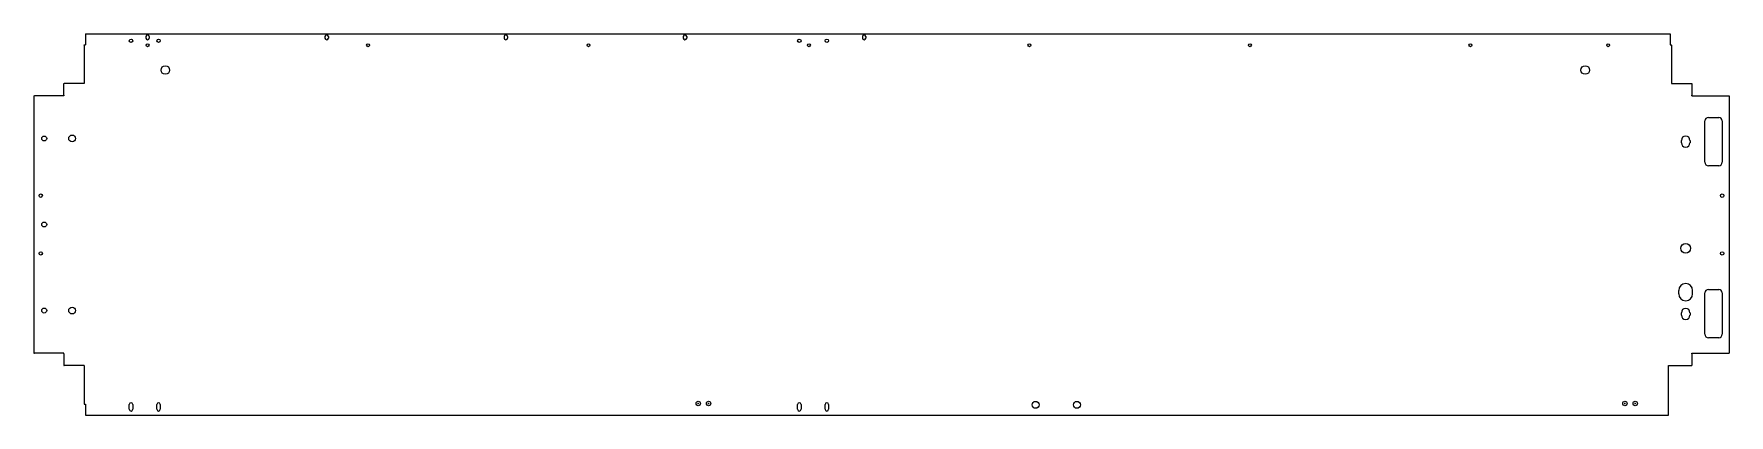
# Model space of a CAD drawing. Extents: x 4517 to 6978, y -3504 to -2950.
import ezdxf

# ---------------------------------------------------------------- set-up
doc = ezdxf.new("R2010")
doc.units = 0
doc.header["$MEASUREMENT"] = 0
doc.layers.get('0').update_dxf_attribs({"linetype": 'CONTINUOUS'})
doc.layers.add('AM_5', color=3, linetype='CONTINUOUS')

msp = doc.modelspace()

# ---------------------------------------------------------------- linework, layer by layer
for p, q in [((4592.1, -2949.9), (6891.6, -2949.9)), ((4592.1, -2949.9), (4592.1, -2965.9)), ((6892.1, -2949.9), (6892.1, -2965.9)), ((4590.1, -2965.9), (4592.1, -2965.9)), ((4590.1, -2966.1), (4590.1, -3021.9)), ((4679.6, -2953.9), (4679.6, -2955.9)), ((4684.6, -2953.9), (4684.6, -2955.9)), ((4939.6, -2953.9), (4939.6, -2955.9)), ((4944.6, -2953.9), (4944.6, -2955.9)), ((5199.6, -2953.9), (5199.6, -2955.9)), ((5204.6, -2953.9), (5204.6, -2955.9)), ((5459.6, -2953.9), (5459.6, -2955.9)), ((5464.6, -2953.9), (5464.6, -2955.9)), ((5719.6, -2953.9), (5719.6, -2955.9)), ((5724.6, -2953.9), (5724.6, -2955.9)), ((6892.1, -2965.9), (6894.1, -2965.9)), ((6894.1, -2966.1), (6894.1, -3021.9)), ((4560.6, -3038.9), (4560.6, -3021.9)), ((4589.9, -3021.9), (4560.9, -3021.9)), ((6894.4, -3021.9), (6923.4, -3021.9)), ((6923.6, -3021.9), (6923.6, -3038.9)), ((4517.1, -3039.9), (4517.1, -3413.9)), ((4560.6, -3039.9), (4517.9, -3039.9)), ((6923.6, -3039.9), (6976.9, -3039.9)), ((6977.6, -3039.9), (6977.6, -3413.9)), ((6947.6, -3071.4), (6962.6, -3071.4)), ((6942.6, -3136.4), (6942.6, -3076.4)), ((6967.6, -3076.4), (6967.6, -3136.4)), ((6908.4, -3108.1), (6908.4, -3104.6)), ((6920.9, -3104.6), (6920.9, -3108.1)), ((6962.6, -3141.4), (6947.6, -3141.4)), ((6947.6, -3321.4), (6962.6, -3321.4)), ((6904.6, -3327.8), (6904.6, -3322.8)), ((6924.6, -3327.8), (6924.6, -3322.8)), ((6942.6, -3386.4), (6942.6, -3326.4)), ((6967.6, -3326.4), (6967.6, -3386.4)), ((6908.4, -3358.5), (6908.4, -3355)), ((6920.9, -3355), (6920.9, -3358.5)), ((6962.6, -3391.4), (6947.6, -3391.4)), ((4560.6, -3413.9), (4517.9, -3413.9)), ((4560.6, -3414.9), (4560.6, -3431.9)), ((6923.6, -3413.9), (6976.9, -3413.9)), ((6923.6, -3414.9), (6923.6, -3431.9)), ((4589.9, -3431.9), (4560.9, -3431.9)), ((4590.1, -3431.9), (4590.1, -3487.7)), ((6889.6, -3503.7), (6889.6, -3431.9)), ((6889.9, -3431.9), (6923.4, -3431.9)), ((4590.1, -3487.9), (4592.1, -3487.9)), ((4592.1, -3487.9), (4592.1, -3503.9)), ((4655.6, -3495.4), (4655.6, -3488.4)), ((4660.6, -3488.4), (4660.6, -3495.4)), ((4695.6, -3495.4), (4695.6, -3488.4)), ((4700.6, -3488.4), (4700.6, -3495.4)), ((5625.6, -3495.4), (5625.6, -3488.4)), ((5630.6, -3488.4), (5630.6, -3495.4)), ((5665.6, -3495.4), (5665.6, -3488.4)), ((5670.6, -3488.4), (5670.6, -3495.4)), ((4592.1, -3503.9), (6889.1, -3503.9))]:
    msp.add_line(p, q)
for centre, radius in [((4658.1, -2959.9), 2.5), ((4682.1, -2966.4), 2.1), ((4698.1, -2959.9), 2.5), ((5002.1, -2966.4), 2.1), ((5322.1, -2966.4), 2.1), ((5628.1, -2959.9), 2.5), ((5642.1, -2966.4), 2.1), ((5668.1, -2959.9), 2.5), ((5962.1, -2966.4), 2.1), ((5962.1, -2966.4), 2.1), ((6282.1, -2966.4), 2.1), ((6602.1, -2966.4), 2.1), ((6802.1, -2966.4), 2.1), ((4707.9, -3002.4), 6.25), ((4707.9, -3002.4), 6.25), ((6768.9, -3002.4), 6.25), ((4532.1, -3101.9), 3.6), ((4572.6, -3101.9), 5), ((4527.1, -3184.9), 2.5), ((6967.6, -3184.9), 2.5), ((4532.1, -3226.9), 3.6), ((4527.1, -3268.9), 2.5), ((6914.6, -3261.4), 7), ((6967.6, -3268.9), 2.5), ((4532.1, -3351.9), 3.6), ((4572.6, -3351.9), 5), ((5481.4, -3486.9), 3.25), ((5496.4, -3486.9), 3.25), ((5971.1, -3488.9), 5), ((6031.1, -3488.9), 5), ((6826.4, -3486.9), 3.25), ((6841.4, -3486.9), 3.25)]:
    msp.add_circle(centre, radius)
for centre, radius, start, end in [((4682.1, -2953.9), 2.5, 0, 180), ((4942.1, -2953.9), 2.5, 0, 180), ((5202.1, -2953.9), 2.5, 0, 180), ((5462.1, -2953.9), 2.5, 0, 180), ((5722.1, -2953.9), 2.5, 0, 180), ((4682.1, -2955.9), 2.5, 180, 0), ((4942.1, -2955.9), 2.5, 180, 0), ((5202.1, -2955.9), 2.5, 180, 0), ((5462.1, -2955.9), 2.5, 180, 0), ((5722.1, -2955.9), 2.5, 180, 0), ((6947.6, -3076.4), 5, 90, 180), ((6962.6, -3076.4), 5, 0, 90), ((6914.6, -3104.6), 6.25, 0, 180), ((6914.6, -3108.1), 6.25, 180, 0), ((6947.6, -3136.4), 5, 180, 270), ((6962.6, -3136.4), 5, 270, 0), ((6914.6, -3322.8), 10, 0, 180), ((6947.6, -3326.4), 5, 90, 180), ((6962.6, -3326.4), 5, 0, 90), ((6914.6, -3327.8), 10, 180, 0), ((6914.6, -3355), 6.25, 0, 180), ((6914.6, -3358.5), 6.25, 180, 0), ((6947.6, -3386.4), 5, 180, 270), ((6962.6, -3386.4), 5, 270, 0), ((4658.1, -3488.4), 2.5, 0, 180), ((4698.1, -3488.4), 2.5, 0, 180), ((5628.1, -3488.4), 2.5, 0, 180), ((5668.1, -3488.4), 2.5, 0, 180), ((4658.1, -3495.4), 2.5, 180, 0), ((4698.1, -3495.4), 2.5, 180, 0), ((5628.1, -3495.4), 2.5, 180, 0), ((5668.1, -3495.4), 2.5, 180, 0)]:
    msp.add_arc(centre, radius, start, end)
for p in [(5481.4, -3486.9), (5496.4, -3486.9), (6826.4, -3486.9), (6841.4, -3486.9)]:
    msp.add_point(p)
at = {"layer": 'AM_5'}
for p, q in [((6891.6, -2949.9), (6892.1, -2949.9)), ((4590.1, -2966.1), (4590.1, -2965.9)), ((6894.1, -2966.1), (6894.1, -2965.9)), ((4560.6, -3021.9), (4560.9, -3021.9)), ((4589.9, -3021.9), (4590.1, -3021.9)), ((6894.1, -3021.9), (6894.4, -3021.9)), ((6923.4, -3021.9), (6923.6, -3021.9)), ((4517.1, -3039.9), (4517.9, -3039.9)), ((4560.6, -3038.9), (4560.6, -3039.9)), ((6923.6, -3039.9), (6923.6, -3038.9)), ((6976.9, -3039.9), (6977.6, -3039.9)), ((4517.1, -3413.9), (4517.9, -3413.9)), ((4560.6, -3414.9), (4560.6, -3413.9)), ((6923.6, -3414.9), (6923.6, -3413.9)), ((6976.9, -3413.9), (6977.6, -3413.9)), ((4560.6, -3431.9), (4560.9, -3431.9)), ((4589.9, -3431.9), (4590.1, -3431.9)), ((6889.6, -3431.9), (6889.9, -3431.9)), ((6923.4, -3431.9), (6923.6, -3431.9)), ((4590.1, -3487.9), (4590.1, -3487.7)), ((6889.1, -3503.9), (6889.6, -3503.9)), ((6889.6, -3503.9), (6889.6, -3503.7))]:
    msp.add_line(p, q, dxfattribs=at)

doc.saveas('drawing.dxf')
